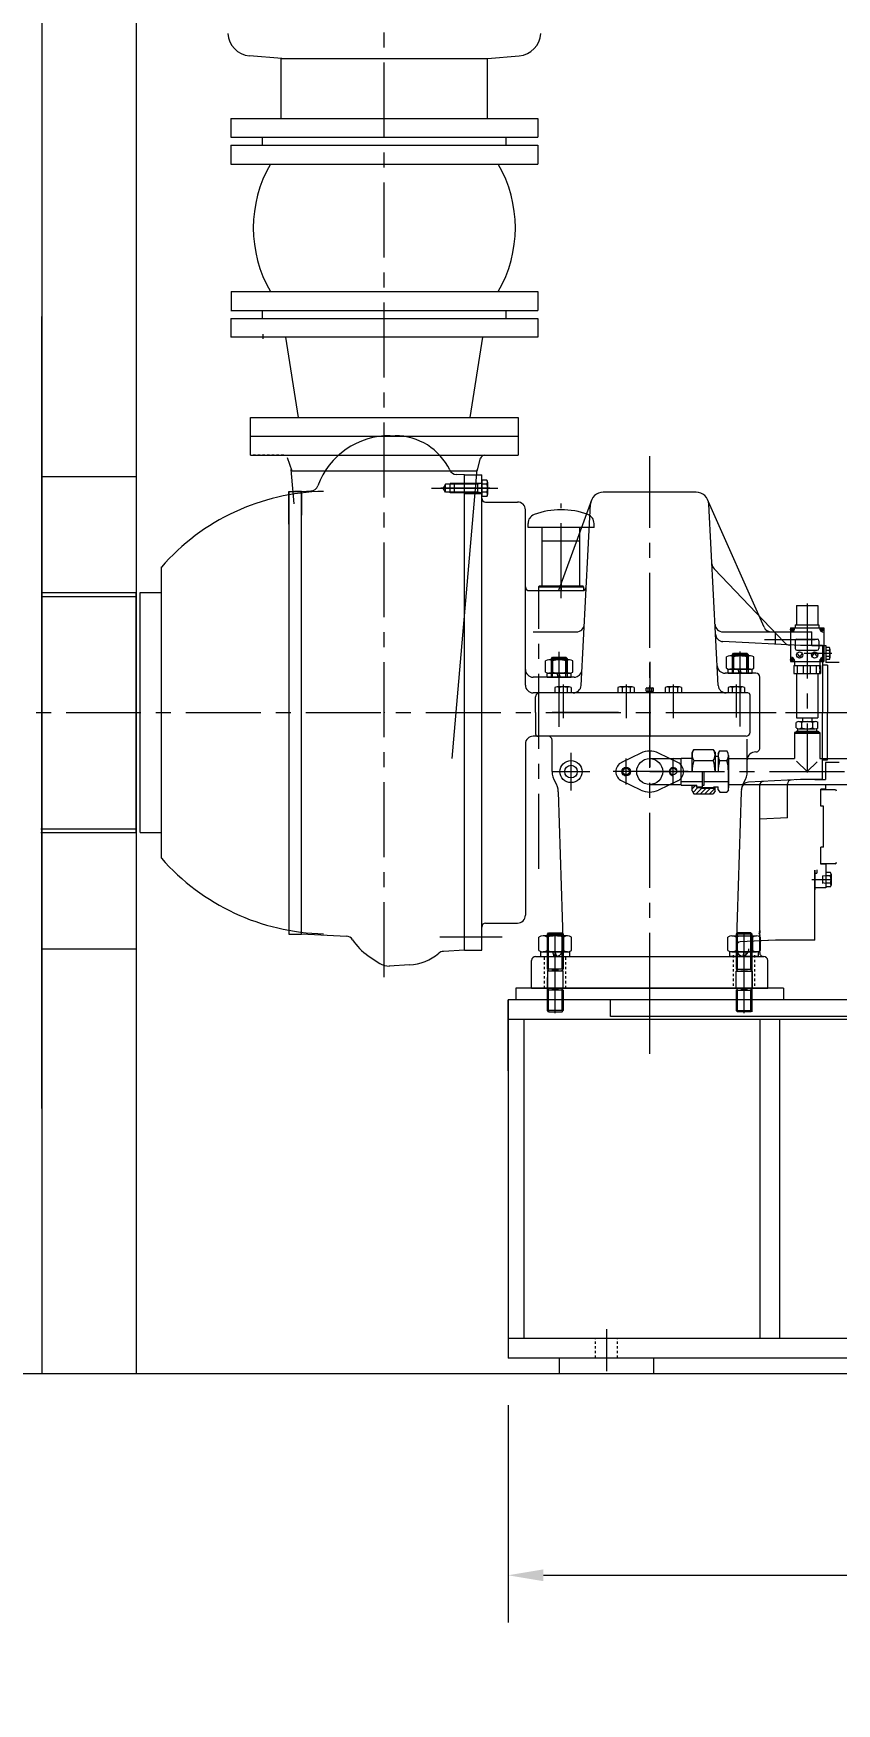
# Model space of a CAD drawing. Header units: inches. Extents: x 0 to 22015, y 0 to 16774.
# Drawn here: x 9972 to 10993, y 10131 to 12252 of the extents above; entities that cross this region are included whole.
import ezdxf

# ---------------------------------------------------------------- set-up
doc = ezdxf.new("R2010")
doc.units = ezdxf.units.IN
doc.header["$MEASUREMENT"] = 0
doc.linetypes.add('CENTER', pattern=[50.8, 31.75, -6.35, 6.35, -6.35])
doc.linetypes.add('EB_DASH', pattern=[6, 3, -3])
doc.layers.get('Defpoints').update_dxf_attribs({"lineweight": 5})
for name, color, linetype, lineweight in [('CAXA0', 7, 'Continuous', 5), ('CAXA1', 5, 'CENTER', 5), ('CAXA2', 6, 'EB_DASH', 5)]:
    doc.layers.add(name, color=color, linetype=linetype, lineweight=lineweight)
doc.styles.add('Roman', font='arial.ttf')
doc.styles.get("Standard").update_dxf_attribs({"font": 'arial.ttf'})
doc.dimstyles.new('ISO-25', dxfattribs={"dimscale": 30, "dimtxt": 1.5, "dimasz": 1.5, "dimexe": 2, "dimexo": 2, "dimtad": 1, "dimtih": 1, "dimtoh": 1, "dimdec": 1, "dimlfac": 0.03937, "dimdsep": 46, "dimtxsty": 'Standard', "dimcen": 2.5, "dimclrd": 7, "dimclre": 7, "dimclrt": 7, "dimadec": 0, "dimazin": 0, "dimtfac": 1, "dimtdec": 1, "dimtmove": 0, "dimatfit": 3, "dimfxl": 1, "dimlwd": 5, "dimlwe": 5, "dimarcsym": 0})

# ---------------------------------------------------------------- blocks, each defined once
blk = doc.blocks.new('*D42')
at = {"color": 7, "linetype": 'Continuous', "lineweight": 5, "transparency": 16777216}
for p, q in [((8402.8, 10877.3), (8402.8, 9776.3)), ((13182.8, 10489.6), (13182.8, 9776.3)), ((8447.8, 9836.3), (13137.8, 9836.3))]:
    blk.add_line(p, q, dxfattribs=at)
at = {"color": 7, "transparency": 16777216}
for points in [[(8447.8, 9843.8), (8447.8, 9828.8), (8402.8, 9836.3)], [(13137.8, 9843.8), (13137.8, 9828.8), (13182.8, 9836.3)]]:
    blk.add_solid(points, dxfattribs=at)
at = {"layer": 'Defpoints', "color": 0, "transparency": 16777216}
for p in [(8402.8, 10937.3), (13182.8, 10549.6), (13182.8, 9836.3)]:
    blk.add_point(p, dxfattribs=at)
at = {"color": 7, "lineweight": 5, "transparency": 16777216, "insert": (10531.3, 9940.4), "char_height": 165, "attachment_point": 5, "style": 'Roman'}
blk.add_mtext('C', dxfattribs=at)
blk = doc.blocks.new('*D43')
at = {"color": 7, "linetype": 'Continuous', "lineweight": 5, "transparency": 16777216}
for p, q in [((10575.3, 10509.6), (10575.3, 10233.6)), ((12125.3, 10509.6), (12125.3, 10233.6)), ((10620.3, 10293.6), (12080.3, 10293.6))]:
    blk.add_line(p, q, dxfattribs=at)
at = {"color": 7, "transparency": 16777216}
for points in [[(10620.3, 10301.1), (10620.3, 10286.1), (10575.3, 10293.6)], [(12080.3, 10301.1), (12080.3, 10286.1), (12125.3, 10293.6)]]:
    blk.add_solid(points, dxfattribs=at)
at = {"layer": 'Defpoints', "color": 0, "transparency": 16777216}
for p in [(10575.3, 10569.6), (12125.3, 10569.6), (12125.3, 10293.6)]:
    blk.add_point(p, dxfattribs=at)
at = {"color": 7, "lineweight": 5, "transparency": 16777216, "insert": (11350.3, 10394.9), "char_height": 165, "attachment_point": 5, "style": 'Roman'}
blk.add_mtext('A', dxfattribs=at)

msp = doc.modelspace()

# ---------------------------------------------------------------- linework, layer by layer
at = {"color": 7, "lineweight": 5}
for p, q in [((9982.82, 12649.58), (9982.82, 10549.58)), ((10102.82, 12649.58), (10102.82, 10549.58)), ((10287.64, 12220.37), (10246.74, 12223.95)), ((10549.08, 12220.42), (10589.42, 12223.95)), ((10287.08, 12220.42), (10549.08, 12220.42)), ((10287.08, 12144.42), (10287.08, 12220.42)), ((10549.08, 12144.42), (10549.08, 12220.42)), ((10223.08, 12144.42), (10613.08, 12144.42)), ((10223.08, 12144.42), (10223.08, 12120.42)), ((10613.08, 12144.42), (10613.08, 12120.42)), ((10223.08, 12120.42), (10613.08, 12120.42)), ((10263.45, 12110.42), (10263.45, 12120.42)), ((10572.71, 12110.42), (10572.71, 12120.42)), ((10223.08, 12110.42), (10613.08, 12110.42)), ((10223.08, 12110.42), (10223.08, 12086.42)), ((10613.08, 12110.42), (10613.08, 12086.42)), ((10223.08, 12086.42), (10613.08, 12086.42)), ((10223.27, 11924.42), (10613.27, 11924.42)), ((10223.27, 11924.42), (10223.27, 11900.42)), ((10613.27, 11924.42), (10613.27, 11900.42)), ((10223.08, 11900.42), (10613.08, 11900.42)), ((10223.08, 11890.42), (10613.08, 11890.42)), ((10223.08, 11890.42), (10223.08, 11866.42)), ((10263.45, 11890.42), (10263.45, 11900.42)), ((10572.71, 11890.42), (10572.71, 11900.42)), ((10613.08, 11890.42), (10613.08, 11866.42)), ((10613.08, 11866.42), (10223.08, 11866.42)), ((10309.08, 11764.42), (10293.08, 11866.42)), ((10527.08, 11764.42), (10543.08, 11866.42)), ((10248.08, 11764.42), (10588.08, 11764.42)), ((10248.08, 11716.42), (10248.08, 11764.42)), ((10248.08, 11764.42), (10588.08, 11764.42)), ((10588.08, 11764.42), (10588.08, 11740.42)), ((10588.08, 11764.42), (10588.08, 11716.42)), ((10588.08, 11740.42), (10248.08, 11740.42)), ((10248.08, 11716.42), (10588.08, 11716.42)), ((9982.82, 11689.58), (10102.82, 11689.58)), ((10296.82, 11107.88), (10312.82, 11107.88)), ((9982.82, 11089.58), (10102.82, 11089.58)), ((10640.31, 10569.58), (10640.31, 10549.58)), ((10760.31, 10569.58), (10760.31, 10549.58))]:
    msp.add_line(p, q, dxfattribs=at)
for centre, radius, start, end in [((10249.35, 12253.83), 30, 182.70431, 265), ((10586.81, 12253.83), 30, 275, 357.29569), ((10412.97, 12005.42), 161.42, 149.88075, 210.11925), ((10423.19, 12005.42), 161.42, 329.88075, 30.11925)]:
    msp.add_arc(centre, radius, start, end, dxfattribs=at)
at = {"layer": 'CAXA0', "color": 7, "linetype": 'Continuous', "lineweight": 5}
for p, q in [((9982.82, 10886.58), (9982.82, 11892.58)), ((10263.81, 11870.51), (10263.81, 11864.51)), ((10587.96, 11740.42), (10412.44, 11740.42)), ((10588.08, 11740.42), (10412.56, 11740.42)), ((10423.66, 11741.33), (10431.82, 11741.33)), ((9982.82, 11579.09), (9982.82, 11717.48)), ((10300.81, 11696.42), (10295.06, 11713.05)), ((10536.15, 11696.42), (10540.51, 11712.71)), ((10303.51, 11654.67), (10299.74, 11698.42)), ((10536.15, 11696.42), (10300.81, 11696.42)), ((10504.28, 11331.23), (10535.9, 11698.42)), ((10519.82, 11691.58), (10509.67, 11692.12)), ((10519.82, 11691.59), (10541.82, 11691.59)), ((10519.82, 11087.59), (10519.82, 11691.59)), ((10541.82, 11087.59), (10541.82, 11691.59)), ((10296.82, 11629.09), (10296.82, 11670.59)), ((10296.82, 11670.59), (10312.82, 11670.59)), ((10296.82, 11670.59), (10296.82, 11107.88)), ((10312.82, 11670.58), (10304.08, 11670.58)), ((10312.82, 11670.58), (10325.49, 11671.25)), ((10312.82, 11670.59), (10312.82, 11640.34)), ((10312.82, 11108.24), (10312.82, 11670.59)), ((10495.82, 11679.69), (10492.87, 11674.59)), ((10495.82, 11669.49), (10492.87, 11674.59)), ((10495.82, 11669.49), (10495.82, 11679.69)), ((10519.82, 11679.69), (10495.82, 11679.69)), ((10501.82, 11668.59), (10501.82, 11680.59)), ((10519.82, 11680.59), (10501.87, 11680.59)), ((10541.82, 11680.59), (10506.82, 11680.59)), ((10506.82, 11680.59), (10506.82, 11668.59)), ((10536.52, 11679.69), (10506.82, 11679.69)), ((10519.82, 11681.09), (10541.82, 11681.09)), ((10519.82, 11668.59), (10519.82, 11680.59)), ((10536.52, 11680.59), (10536.52, 11668.59)), ((10541.82, 11680.59), (10536.52, 11679.69)), ((10541.82, 11684.98), (10541.82, 11664.2)), ((10548.55, 11684.98), (10541.82, 11684.98)), ((10541.82, 11680.59), (10541.82, 11668.59)), ((10548.55, 11679.79), (10541.82, 11679.79)), ((10549.32, 11682.39), (10549.32, 11666.8)), ((10519.82, 11669.49), (10495.82, 11669.49)), ((10519.82, 11668.59), (10501.87, 11668.59)), ((10536.52, 11669.49), (10506.82, 11669.49)), ((10541.82, 11668.59), (10506.82, 11668.59)), ((10519.82, 11668.09), (10541.82, 11668.09)), ((10541.82, 11668.59), (10536.52, 11669.49)), ((10548.55, 11669.39), (10541.82, 11669.39)), ((10548.55, 11664.2), (10541.82, 11664.2)), ((10546.82, 11657.08), (10587.32, 11657.08)), ((10681.36, 11659.63), (10639.36, 11544.47)), ((10668.13, 11424.06), (10680.2, 11654.43)), ((10814.33, 11669.59), (10696.18, 11669.59)), ((10900.65, 11498.03), (10830.06, 11657.14)), ((10842.38, 11424.06), (10830.3, 11654.43)), ((10597.32, 11424.59), (10597.32, 11647.08)), ((10600.66, 11624.66), (10600.66, 11629.82)), ((10684.66, 11624.66), (10684.66, 11629.82)), ((10684.66, 11624.66), (10600.66, 11624.66)), ((10618.66, 11550.47), (10618.66, 11624.66)), ((10666.56, 11607.29), (10618.76, 11607.29)), ((10666.66, 11550.47), (10666.66, 11624.66)), ((10134.82, 11204.59), (10134.82, 11574.59)), ((10837.02, 11572.29), (10926.53, 11478.42)), ((10602.32, 11544.47), (10669.69, 11544.47)), ((10614.16, 11549.47), (10615.16, 11550.47)), ((10614.16, 11549.47), (10614.16, 11544.47)), ((10614.16, 11549.47), (10671.16, 11549.47)), ((10615.16, 11550.47), (10670.16, 11550.47)), ((10671.16, 11549.47), (10670.16, 11550.47)), ((10671.16, 11549.47), (10671.16, 11544.69)), ((9982.82, 11542.08), (10102.82, 11542.08)), ((9982.82, 11537.08), (10102.82, 11537.08)), ((10012.82, 11542.08), (10062.82, 11542.08)), ((10102.82, 11237.08), (10102.82, 11542.08)), ((10107.82, 11542.08), (10134.82, 11542.08)), ((10107.82, 11237.08), (10107.82, 11542.08)), ((10941.82, 11525.58), (10968.82, 11525.58)), ((10941.82, 11525.58), (10941.82, 11501.08)), ((10968.82, 11525.58), (10968.82, 11501.08)), ((10940.32, 11501.08), (10970.32, 11501.08)), ((10940.32, 11501.08), (10940.32, 11497.08)), ((10970.32, 11501.08), (10970.32, 11497.08)), ((10607.32, 11492.07), (10662.2, 11492.07)), ((10848.3, 11492.08), (10961.26, 11492.08)), ((10947.04, 11474.61), (10848.42, 11479.78)), ((10915.32, 11476.28), (10915.32, 11492.08)), ((10934.07, 11497.08), (10976.57, 11497.08)), ((10934.07, 11497.08), (10934.07, 11454.58)), ((10934.76, 11494.63), (10934.76, 11495.63)), ((10934.76, 11495.63), (10935.51, 11495.63)), ((10934.76, 11494.63), (10935.51, 11494.63)), ((10935.51, 11496.38), (10936.51, 11496.38)), ((10935.51, 11495.63), (10935.51, 11496.38)), ((10935.51, 11493.88), (10935.51, 11494.63)), ((10935.51, 11493.88), (10936.51, 11493.88)), ((10936.51, 11495.63), (10936.51, 11496.38)), ((10936.51, 11495.63), (10937.26, 11495.63)), ((10936.51, 11493.88), (10936.51, 11494.63)), ((10936.51, 11494.63), (10937.26, 11494.63)), ((10937.26, 11494.63), (10937.26, 11495.63)), ((10940.32, 11480.83), (10940.32, 11470.83)), ((10942.32, 11482.83), (10968.32, 11482.83)), ((10961.26, 11474.64), (10961.26, 11492.08)), ((10970.32, 11480.83), (10970.32, 11470.83)), ((10973.37, 11495.63), (10973.37, 11494.63)), ((10973.37, 11495.63), (10974.12, 11495.63)), ((10973.37, 11494.63), (10974.12, 11494.63)), ((10974.12, 11496.38), (10975.12, 11496.38)), ((10974.12, 11496.38), (10974.12, 11495.63)), ((10974.12, 11494.63), (10974.12, 11493.88)), ((10974.12, 11493.88), (10975.12, 11493.88)), ((10975.12, 11496.38), (10975.12, 11495.63)), ((10975.12, 11495.63), (10975.87, 11495.63)), ((10975.12, 11494.63), (10975.12, 11493.88)), ((10975.12, 11494.63), (10975.87, 11494.63)), ((10975.87, 11495.63), (10975.87, 11494.63)), ((10976.57, 11497.08), (10976.57, 11454.58)), ((10630.32, 11458.45), (10631.82, 11459.95)), ((10630.32, 11434.58), (10630.32, 11458.45)), ((10630.32, 11458.45), (10650.32, 11458.45)), ((10631.82, 11434.58), (10631.82, 11459.95)), ((10631.82, 11459.95), (10648.82, 11459.95)), ((10648.82, 11434.58), (10648.82, 11459.95)), ((10650.32, 11458.45), (10648.82, 11459.95)), ((10650.32, 11458.45), (10650.32, 11434.58)), ((10853, 11445.85), (10853, 11460.2)), ((10883.31, 11461.48), (10857.33, 11461.48)), ((10860.32, 11463.43), (10861.82, 11464.93)), ((10860.32, 11439.56), (10860.32, 11463.43)), ((10860.32, 11463.43), (10880.32, 11463.43)), ((10861.66, 11460.2), (10861.66, 11445.85)), ((10861.82, 11439.56), (10861.82, 11464.93)), ((10861.82, 11464.93), (10878.82, 11464.93)), ((10878.82, 11439.56), (10878.82, 11464.93)), ((10880.32, 11463.43), (10878.82, 11464.93)), ((10878.98, 11460.2), (10878.98, 11445.85)), ((10880.32, 11463.43), (10880.32, 11439.56)), ((10887.64, 11445.85), (10887.64, 11460.2)), ((10942.32, 11468.83), (10968.32, 11468.83)), ((10943.09, 11463.98), (10945.82, 11460.27)), ((10948.55, 11463.98), (10945.82, 11460.27)), ((10975.04, 11474.61), (10947.04, 11474.61)), ((10961.26, 11477.15), (10961.26, 11478.14)), ((10961.26, 11474.64), (10979, 11474.64)), ((10962.09, 11461.67), (10964.82, 11465.38)), ((10967.55, 11461.67), (10964.82, 11465.38)), ((10975.04, 11474.61), (10975.04, 11389.61)), ((10979, 11474.64), (10979, 11453.03)), ((10983.7, 11472.15), (10979, 11472.15)), ((10983.7, 11468.39), (10979, 11468.39)), ((10983.7, 11460.89), (10979, 11460.89)), ((10984.3, 11470.27), (10984.3, 11459.01)), ((10623, 11440.88), (10623, 11455.22)), ((10625.22, 11439.58), (10655.42, 11439.58)), ((10625.22, 11434.58), (10625.22, 11439.58)), ((10653.31, 11456.5), (10627.33, 11456.5)), ((10653.31, 11439.6), (10627.33, 11439.6)), ((10631.66, 11455.22), (10631.66, 11440.88)), ((10639.03, 11434.58), (10637.69, 11439.58)), ((10641.44, 11435.23), (10640.28, 11439.58)), ((10648.98, 11455.22), (10648.98, 11440.88)), ((10655.42, 11434.58), (10655.42, 11439.58)), ((10657.64, 11440.88), (10657.64, 11455.22)), ((10890.32, 11439.58), (10851.05, 11439.58)), ((10855.22, 11444.56), (10885.42, 11444.56)), ((10855.22, 11439.56), (10855.22, 11444.56)), ((10855.22, 11439.56), (10885.42, 11439.56)), ((10883.31, 11444.58), (10857.33, 11444.58)), ((10869.03, 11439.56), (10867.69, 11444.56)), ((10871.44, 11440.21), (10870.28, 11444.56)), ((10871.62, 11439.56), (10871.44, 11440.21)), ((10885.42, 11439.56), (10885.42, 11444.56)), ((10934.07, 11454.58), (10976.57, 11454.58)), ((10934.76, 11456.02), (10934.76, 11457.02)), ((10935.51, 11457.02), (10934.76, 11457.02)), ((10935.51, 11456.02), (10934.76, 11456.02)), ((10936.51, 11457.77), (10935.51, 11457.77)), ((10935.51, 11457.02), (10935.51, 11457.77)), ((10935.51, 11455.27), (10935.51, 11456.02)), ((10936.51, 11455.27), (10935.51, 11455.27)), ((10936.51, 11457.02), (10936.51, 11457.77)), ((10937.26, 11457.02), (10936.51, 11457.02)), ((10936.51, 11455.27), (10936.51, 11456.02)), ((10937.26, 11456.02), (10936.51, 11456.02)), ((10937.26, 11456.02), (10937.26, 11457.02)), ((10938.32, 11449.58), (10972.32, 11449.58)), ((10938.32, 11449.58), (10938.32, 11439.08)), ((10938.32, 11439.08), (10972.32, 11439.08)), ((10938.88, 11439.08), (10938.88, 11449.58)), ((10939.32, 11454.58), (10939.32, 11449.58)), ((10941.82, 11439.08), (10941.82, 11383.08)), ((10943.28, 11439.08), (10943.28, 11449.58)), ((10950.92, 11439.08), (10950.92, 11449.58)), ((10959.69, 11439.08), (10959.69, 11449.58)), ((10967.3, 11439.08), (10967.3, 11449.58)), ((10968.82, 11439.08), (10968.82, 11383.08)), ((10971.32, 11454.58), (10971.32, 11449.58)), ((10971.74, 11439.08), (10971.74, 11449.58)), ((10972.32, 11449.58), (10972.32, 11439.08)), ((10973.37, 11457.02), (10973.37, 11456.02)), ((10974.12, 11457.02), (10973.37, 11457.02)), ((10974.12, 11456.02), (10973.37, 11456.02)), ((10975.12, 11457.77), (10974.12, 11457.77)), ((10974.12, 11457.77), (10974.12, 11457.02)), ((10974.12, 11456.02), (10974.12, 11455.27)), ((10975.12, 11455.27), (10974.12, 11455.27)), ((10981.04, 11449.61), (10975.04, 11449.61)), ((10975.12, 11457.77), (10975.12, 11457.02)), ((10975.87, 11457.02), (10975.12, 11457.02)), ((10975.87, 11456.02), (10975.12, 11456.02)), ((10975.12, 11456.02), (10975.12, 11455.27)), ((10975.87, 11457.02), (10975.87, 11456.02)), ((10983.7, 11457.13), (10979, 11457.13)), ((10996, 11453.03), (10979, 11453.03)), ((10981.04, 11449.61), (10981.04, 11389.61)), ((10659.19, 11434.51), (10607.32, 11434.51)), ((10625.22, 11434.58), (10655.42, 11434.58)), ((10634.93, 11421.32), (10634.93, 11414.59)), ((10653.11, 11422.09), (10637.52, 11422.09)), ((10640.12, 11421.32), (10640.12, 11414.59)), ((10641.62, 11434.58), (10641.44, 11435.23)), ((10650.51, 11421.32), (10650.51, 11414.59)), ((10655.71, 11421.32), (10655.71, 11414.59)), ((10714.93, 11421.32), (10714.93, 11414.59)), ((10733.11, 11422.09), (10717.52, 11422.09)), ((10720.12, 11421.32), (10720.12, 11414.59)), ((10730.51, 11421.32), (10730.51, 11414.59)), ((10735.71, 11421.32), (10735.71, 11414.59)), ((10750.7, 11416.94), (10750.7, 11420.61)), ((10751.85, 11420.98), (10758.78, 11420.98)), ((10751.85, 11416.58), (10758.78, 11416.58)), ((10753.01, 11420.61), (10753.01, 11416.94)), ((10757.63, 11420.61), (10757.63, 11416.94)), ((10759.93, 11416.94), (10759.93, 11420.61)), ((10774.93, 11421.32), (10774.93, 11414.59)), ((10793.11, 11422.09), (10777.52, 11422.09)), ((10780.12, 11421.32), (10780.12, 11414.59)), ((10790.51, 11421.32), (10790.51, 11414.59)), ((10795.71, 11421.32), (10795.71, 11414.59)), ((10854.93, 11421.32), (10854.93, 11414.59)), ((10873.11, 11422.09), (10857.52, 11422.09)), ((10860.12, 11421.32), (10860.12, 11414.59)), ((10870.51, 11421.32), (10870.51, 11414.59)), ((10875.71, 11421.32), (10875.71, 11414.59)), ((10895.32, 11344.55), (10895.32, 11434.58)), ((10879.82, 11414.59), (10607.32, 11414.59)), ((10610.32, 11389.58), (10610.32, 11409.59)), ((10655.71, 11414.59), (10634.93, 11414.59)), ((10651.32, 11414.59), (10639.32, 11414.59)), ((10735.71, 11414.59), (10714.93, 11414.59)), ((10731.32, 11414.59), (10719.32, 11414.59)), ((10875.71, 11414.59), (10854.93, 11414.59)), ((10871.32, 11414.59), (10859.32, 11414.59)), ((10882.82, 11364.58), (10882.82, 11411.59)), ((10610.32, 11389.58), (10610.32, 11362.58)), ((10941.46, 11370.1), (10941.46, 11377.06)), ((10941.82, 11383.08), (10968.82, 11383.08)), ((10944.93, 11378.08), (10965.71, 11378.08)), ((10948.39, 11377.06), (10948.39, 11370.1)), ((10949.32, 11383.08), (10949.32, 11378.08)), ((10961.32, 11383.08), (10961.32, 11378.08)), ((10962.25, 11377.06), (10962.25, 11370.1)), ((10969.17, 11370.1), (10969.17, 11377.06)), ((10975.04, 11304.61), (10975.04, 11389.61)), ((10981.04, 11329.61), (10981.04, 11389.61)), ((10877.82, 11359.58), (10607.32, 11359.58)), ((10631.32, 11314.58), (10631.32, 11354.58)), ((10879.32, 11314.58), (10879.32, 11355.97)), ((10971.32, 11364.08), (10939.32, 11364.08)), ((10939.32, 11364.08), (10939.32, 11332.58)), ((10971.32, 11364.08), (10939.32, 11364.08)), ((10939.32, 11364.08), (10939.32, 11331.08)), ((10971.32, 11363.08), (10939.32, 11363.08)), ((10939.32, 11363.08), (10939.32, 11331.58)), ((10939.32, 11363.08), (10939.32, 11331.58)), ((10971.32, 11363.08), (10939.32, 11363.08)), ((10941.32, 11366.08), (10969.32, 11366.08)), ((10941.32, 11366.08), (10941.32, 11364.08)), ((10941.32, 11364.08), (10969.32, 11364.08)), ((10943.32, 11369.28), (10943.32, 11366.08)), ((10944.93, 11369.08), (10965.71, 11369.08)), ((10967.32, 11369.28), (10967.32, 11366.08)), ((10969.32, 11366.08), (10969.32, 11364.08)), ((10971.32, 11364.08), (10971.32, 11332.58)), ((10971.32, 11364.08), (10971.32, 11332.58)), ((10971.32, 11363.08), (10971.32, 11331.58)), ((10971.32, 11363.08), (10971.32, 11331.08)), ((10597.32, 11349.58), (10597.32, 11132.09)), ((10744.05, 11338.01), (10719.68, 11326.3)), ((10755.31, 11331.08), (10795.31, 11331.08)), ((10790.95, 11326.3), (10766.58, 11338.01)), ((10795.31, 11331.53), (10809.3, 11331.54)), ((10795.31, 11297.53), (10795.31, 11331.53)), ((10809.29, 11339.05), (10811.47, 11342.85)), ((10809.31, 11314.54), (10809.29, 11339.05)), ((10811.47, 11342.85), (10836.1, 11342.87)), ((10838.29, 11339.08), (10836.1, 11342.87)), ((10838.29, 11339.08), (10838.31, 11314.57)), ((10838.29, 11334.07), (10842.29, 11334.07)), ((10842.29, 11337.57), (10844.19, 11340.87)), ((10842.29, 11337.57), (10842.31, 11314.57)), ((10844.19, 11340.87), (10853.38, 11340.88)), ((10855.31, 11314.58), (10855.29, 11334.81)), ((10855.3, 11331.08), (10939.32, 11331.08)), ((10855.32, 11293.58), (10855.32, 11335.58)), ((10855.32, 11335.08), (10855.32, 11294.08)), ((10971.32, 11331.08), (11024.13, 11331.08)), ((10811.49, 11328.7), (10836.11, 11328.72)), ((10822.33, 11294.55), (10822.31, 11314.55)), ((10824.43, 11297.31), (10824.41, 11314.56)), ((10844.2, 11328.72), (10853.39, 11328.73)), ((10955.32, 11314.58), (10941.97, 11327.93)), ((10955.32, 11314.58), (10941.97, 11327.93)), ((10955.32, 11314.58), (10967.93, 11327.19)), ((10955.32, 11314.58), (10967.93, 11327.19)), ((10975.04, 11329.61), (10981.04, 11329.61)), ((10996, 11326.18), (10978.82, 11326.18)), ((10978.82, 11326.18), (10978.82, 11304.58)), ((10639.14, 11288.77), (10645.25, 11089.89)), ((10744.05, 11291.15), (10719.68, 11302.87)), ((10755.31, 11298.08), (10795.31, 11298.08)), ((10790.95, 11302.87), (10766.58, 11291.15)), ((10795.31, 11302.03), (10822.32, 11302.05)), ((10795.31, 11297.53), (10815.33, 11297.55)), ((10809.33, 11290.03), (10809.33, 11297.54)), ((10809.33, 11297.04), (10815.33, 11297.05)), ((10809.33, 11292.74), (10813.63, 11297.05)), ((10809.33, 11290.03), (10811.53, 11286.25)), ((10810.41, 11288.17), (10816.52, 11294.28)), ((10814.15, 11286.25), (10821.45, 11293.55)), ((10815.33, 11294.55), (10815.33, 11297.55)), ((10815.33, 11295.25), (10822.33, 11295.25)), ((10815.33, 11294.55), (10838.33, 11294.57)), ((10819.83, 11293.55), (10815.33, 11294.55)), ((10816.52, 11294.28), (10816.79, 11294.55)), ((10819.81, 11286.25), (10827.1, 11293.56)), ((10819.83, 11293.55), (10838.54, 11293.57)), ((10821.45, 11293.55), (10822.44, 11294.56)), ((10822.33, 11297.3), (10824.43, 11297.31)), ((10824.42, 11302.06), (10855.32, 11302.08)), ((10825.47, 11286.26), (10832.76, 11293.56)), ((10827.1, 11293.56), (10828.1, 11294.56)), ((10831.12, 11286.26), (10838.33, 11293.48)), ((10832.76, 11293.56), (10833.76, 11294.57)), ((10838.33, 11290.06), (10836.15, 11286.27)), ((10836.83, 11295.07), (10842.33, 11295.07)), ((10836.83, 11293.57), (10836.83, 11295.07)), ((10838.33, 11290.06), (10838.33, 11295.07)), ((10842.33, 11291.57), (10842.33, 11295.07)), ((10842.33, 11291.57), (10844.24, 11288.27)), ((10855.33, 11291.58), (10853.43, 11288.28)), ((10855.33, 11291.58), (10855.33, 11298.08)), ((10855.33, 11298.08), (11095.24, 11298.08)), ((10871.5, 11288.79), (10865.39, 11089.89)), ((10947.04, 11304.54), (10881.06, 11301.09)), ((10947.04, 11304.54), (10881.06, 11301.09)), ((10895.06, 11084.58), (10895.06, 11297.13)), ((10930.31, 11255.93), (10930.31, 11298.9)), ((10947.04, 11304.61), (10942.16, 11304.22)), ((10975.04, 11304.61), (10947.04, 11304.61)), ((10965.32, 11304.58), (10978.82, 11304.58)), ((10972.81, 11270.69), (10972.81, 11292.09)), ((10979.31, 11292.09), (10972.81, 11292.09)), ((10990.81, 11291.59), (10972.81, 11291.59)), ((10979.31, 11292.09), (10979.31, 11297.91)), ((10811.53, 11286.25), (10836.15, 11286.27)), ((10844.24, 11288.27), (10853.43, 11288.28)), ((10976.31, 11270.69), (10972.81, 11270.69)), ((10976.31, 11218.49), (10976.31, 11270.69)), ((10930.31, 11255.93), (10895.06, 11254.08)), ((9981.48, 11242.08), (10102.82, 11242.08)), ((9981.48, 11237.08), (10102.82, 11237.08)), ((10020.96, 11237.08), (10102.82, 11237.08)), ((10021.47, 11242.08), (10061.48, 11242.08)), ((10107.82, 11237.08), (10134.82, 11237.08)), ((10972.81, 11197.09), (10972.81, 11218.49)), ((10976.31, 11218.49), (10972.81, 11218.49)), ((10976.31, 11224.09), (10975.81, 11224.59)), ((10965.31, 11189.58), (10965.31, 11164.58)), ((10965.31, 11185.59), (10967.51, 11185.59)), ((10965.32, 11100.59), (10965.32, 11189.58)), ((10967.51, 11189.59), (10967.51, 11185.59)), ((10990.81, 11197.59), (10972.81, 11197.59)), ((10979.31, 11197.09), (10972.81, 11197.09)), ((10979.31, 11197.09), (10972.81, 11197.09)), ((10974.81, 11182.34), (10974.81, 11172.34)), ((10979.31, 11182.34), (10974.81, 11181.59)), ((10979.31, 11187.59), (10979.31, 11167.09)), ((10979.31, 11186.58), (10979.31, 11168.1)), ((10984.99, 11186.58), (10979.31, 11186.58)), ((10979.31, 11182.34), (10979.31, 11172.34)), ((10979.32, 11197.09), (10979.32, 11167.09)), ((10985.71, 11184.27), (10985.71, 11170.41)), ((10979.31, 11167.09), (10965.31, 11167.09)), ((10965.43, 11167.09), (10965.32, 11167.2)), ((10979.31, 11172.34), (10974.81, 11173.09)), ((10984.99, 11181.96), (10979.31, 11181.96)), ((10984.99, 11172.72), (10979.31, 11172.72)), ((10984.99, 11168.1), (10979.31, 11168.1)), ((10546.82, 11122.09), (10587.32, 11122.09)), ((10312.82, 11108.59), (10369.86, 11105.6)), ((10614.53, 11087.11), (10614.53, 11104.25)), ((10650.91, 11105.78), (10619.73, 11105.78)), ((10624.93, 11104.25), (10624.93, 11087.11)), ((10625.37, 11108.08), (10626.87, 11109.58)), ((10625.37, 11108.08), (10645.37, 11108.08)), ((10625.37, 11063.58), (10625.37, 11108.08)), ((10626.87, 11063.58), (10626.87, 11109.58)), ((10626.87, 11109.58), (10643.87, 11109.58)), ((10643.87, 11063.58), (10643.87, 11109.58)), ((10645.37, 11108.08), (10643.87, 11109.58)), ((10645.37, 11108.08), (10645.37, 11063.58)), ((10645.71, 11104.25), (10645.71, 11087.11)), ((10656.1, 11087.11), (10656.1, 11104.25)), ((10854.59, 11087.11), (10854.59, 11104.25)), ((10859.78, 11105.78), (10890.96, 11105.78)), ((10864.98, 11104.25), (10864.98, 11087.11)), ((10865.32, 11108.08), (10866.82, 11109.58)), ((10885.32, 11108.08), (10865.32, 11108.08)), ((10865.32, 11108.08), (10865.32, 11063.58)), ((10866.82, 11063.58), (10866.82, 11109.58)), ((10883.82, 11109.58), (10866.82, 11109.58)), ((10915.32, 11100.59), (10870.23, 11098.23)), ((10883.82, 11063.58), (10883.82, 11109.58)), ((10885.32, 11108.08), (10883.82, 11109.58)), ((10885.32, 11063.58), (10885.32, 11108.08)), ((10885.76, 11104.25), (10885.76, 11087.11)), ((10915.32, 11100.59), (10895.06, 11099.53)), ((10896.16, 11087.11), (10896.16, 11104.25)), ((10965.32, 11100.59), (10915.32, 11100.59)), ((10397.76, 11080.64), (10412.29, 11070.93)), ((10519.82, 11087.59), (10493.19, 11086.2)), ((10519.82, 11087.59), (10541.82, 11087.59)), ((10610.29, 11079.58), (10900.29, 11079.58)), ((10617.12, 11085.58), (10653.62, 11085.58)), ((10617.12, 11079.58), (10617.12, 11085.58)), ((10617.12, 11079.58), (10653.62, 11079.58)), ((10650.91, 11085.58), (10619.73, 11085.58)), ((10633.82, 11079.58), (10632.21, 11085.58)), ((10636.72, 11080.36), (10635.32, 11085.58)), ((10636.93, 11079.58), (10636.72, 11080.36)), ((10653.62, 11079.58), (10653.62, 11085.58)), ((10893.57, 11085.58), (10857.07, 11085.58)), ((10857.07, 11079.58), (10857.07, 11085.58)), ((10893.57, 11079.58), (10857.07, 11079.58)), ((10859.78, 11085.58), (10890.96, 11085.58)), ((10873.76, 11079.58), (10873.97, 11080.36)), ((10873.97, 11080.36), (10875.37, 11085.58)), ((10876.87, 11079.58), (10878.48, 11085.58)), ((10893.57, 11079.58), (10893.57, 11085.58)), ((10450.06, 11068.93), (10424.45, 11067.58)), ((10605.29, 11039.58), (10605.29, 11074.58)), ((10645.37, 11063.58), (10625.37, 11063.58)), ((10625.37, 11063.58), (10626.87, 11062.95)), ((10625.37, 11061.08), (10626.87, 11062.95)), ((10645.37, 11061.08), (10625.37, 11061.08)), ((10625.37, 11061.08), (10625.37, 11039.58)), ((10631.12, 11062.95), (10639.62, 11062.95)), ((10645.37, 11063.58), (10643.87, 11062.95)), ((10645.37, 11061.08), (10643.87, 11062.95)), ((10645.37, 11039.58), (10645.37, 11061.08)), ((10865.32, 11063.58), (10885.32, 11063.58)), ((10865.32, 11063.58), (10866.82, 11062.95)), ((10865.32, 11061.08), (10866.82, 11062.95)), ((10865.32, 11039.58), (10865.32, 11061.08)), ((10865.32, 11061.08), (10885.32, 11061.08)), ((10879.57, 11062.95), (10871.07, 11062.95)), ((10885.32, 11063.58), (10883.82, 11062.95)), ((10885.32, 11061.08), (10883.82, 11062.95)), ((10885.32, 11061.08), (10885.32, 11039.58)), ((10905.29, 11042.53), (10905.29, 11074.58)), ((10905.29, 11039.58), (10905.29, 11074.58)), ((10585.31, 11039.58), (10585.31, 11024.58)), ((10585.32, 11039.58), (10585.32, 11024.58)), ((10925.32, 11039.58), (10585.32, 11039.58)), ((10915.32, 11039.58), (10595.32, 11039.58)), ((10605.29, 11039.58), (10905.29, 11039.58)), ((10625.37, 11039.58), (10645.37, 11039.58)), ((10626.87, 11037.7), (10625.37, 11039.58)), ((10625.37, 11037.08), (10626.87, 11037.7)), ((10645.37, 11037.08), (10625.37, 11037.08)), ((10625.37, 11011.08), (10625.37, 11037.08)), ((10626.87, 11011.08), (10626.87, 11037.08)), ((10631.12, 11037.7), (10639.62, 11037.7)), ((10643.87, 11037.7), (10645.37, 11039.58)), ((10645.37, 11037.08), (10643.87, 11037.7)), ((10643.87, 11011.08), (10643.87, 11037.08)), ((10645.37, 11037.08), (10645.37, 11011.08)), ((10885.32, 11039.58), (10865.32, 11039.58)), ((10866.82, 11037.7), (10865.32, 11039.58)), ((10865.32, 11037.08), (10866.82, 11037.7)), ((10865.32, 11037.08), (10885.32, 11037.08)), ((10865.32, 11037.08), (10865.32, 11011.08)), ((10866.82, 11011.08), (10866.82, 11037.08)), ((10879.57, 11037.7), (10871.07, 11037.7)), ((10883.82, 11037.7), (10885.32, 11039.58)), ((10885.32, 11037.08), (10883.82, 11037.7)), ((10883.82, 11011.08), (10883.82, 11037.08)), ((10885.32, 11011.08), (10885.32, 11037.08)), ((10925.32, 11039.58), (10925.32, 11024.59)), ((10575.31, 11024.58), (10575.31, 10569.58)), ((10575.31, 11024.58), (10575.31, 10999.58)), ((10575.31, 11024.58), (10575.31, 10999.58)), ((10575.31, 11024.58), (10575.31, 10999.58)), ((10575.31, 10934.58), (10575.31, 11024.58)), ((10575.31, 10934.58), (10575.31, 11012.58)), ((10575.32, 11024.58), (10575.32, 10999.58)), ((10575.32, 11024.58), (10575.32, 10999.58)), ((12125.31, 11024.58), (10575.32, 11024.58)), ((10705.31, 11003.58), (10705.31, 11024.58)), ((10705.31, 11003.58), (10705.31, 11019.58)), ((11162.91, 11024.59), (10947.91, 11024.59)), ((11048.36, 11024.58), (10952.36, 11024.58)), ((12105.32, 10999.58), (10575.31, 10999.58)), ((10595.31, 10999.58), (10595.31, 10594.58)), ((10645.37, 11011.08), (10625.37, 11011.08)), ((10626.87, 11009.58), (10625.37, 11011.08)), ((10626.87, 11011.08), (10626.87, 11009.58)), ((10626.87, 11009.58), (10643.87, 11009.58)), ((10643.87, 11011.08), (10643.87, 11009.58)), ((10643.87, 11009.58), (10645.37, 11011.08)), ((11320.31, 11003.58), (10705.31, 11003.58)), ((10865.32, 11011.08), (10885.32, 11011.08)), ((10866.82, 11009.58), (10865.32, 11011.08)), ((10866.82, 11011.08), (10866.82, 11009.58)), ((10883.82, 11009.58), (10866.82, 11009.58)), ((10883.82, 11011.08), (10883.82, 11009.58)), ((10883.82, 11009.58), (10885.32, 11011.08)), ((10895.32, 10999.58), (10895.32, 10594.58)), ((10920.32, 10999.58), (10920.32, 10594.58)), ((12105.31, 10594.58), (10575.32, 10594.58)), ((12125.31, 10569.58), (10575.31, 10569.58)), ((13902.25, 10549.58), (8369.93, 10549.58))]:
    msp.add_line(p, q, dxfattribs=at)
for centre, radius in [((10936.01, 11495.13), 1.75), ((10974.62, 11495.13), 1.75), ((10936.01, 11456.52), 1.75), ((10945.82, 11462.83), 4), ((10964.82, 11462.83), 4), ((10974.62, 11456.52), 1.75), ((10755.31, 11314.58), 16.5), ((10655.32, 11314.58), 14), ((10655.32, 11314.58), 8), ((10725.32, 11314.58), 5.5), ((10725.32, 11314.58), 4.19), ((10785.32, 11314.58), 4.19)]:
    msp.add_circle(centre, radius, dxfattribs=at)
for centre, radius, start, end in [((10424.65, 11644.33), 97.01, 89.41282, 159.85062), ((10431.82, 11664.33), 77, 25.72912, 90), ((10545.34, 11711.42), 5, 90, 165), ((10510.19, 11702.1), 10, 205.72912, 267), ((10346.4, 11389.59), 281, 91.13835, 138.84767), ((10324.19, 11681.19), 10, 273, 339.85063), ((10544.53, 11682.39), 4.79, 327.13277, 32.86723), ((10531.32, 11674.59), 18, 343.22135, 16.77865), ((10546.82, 11662.09), 5, 180, 270), ((10546.82, 11662.08), 5, 180, 270), ((10544.53, 11666.8), 4.79, 327.13277, 32.86723), ((10587.32, 11647.08), 10, 0, 90), ((10696.18, 11653.59), 16, 90, 177), ((10814.33, 11653.59), 16, 3, 90), ((10612.66, 11629.82), 12, 110.66732, 180), ((10642.66, 11550.29), 97, 69.33268, 110.66732), ((10672.66, 11629.82), 12, 0, 69.33268), ((10844.26, 11579.19), 10, 183, 223.63624), ((10602.32, 11549.47), 5, 180, 270), ((10669.69, 11549.47), 5, 270, 357), ((10662.2, 11502.07), 10, 270, 357), ((10848.3, 11502.08), 10, 183, 270), ((10848.95, 11489.77), 10, 183, 267), ((10909.79, 11502.08), 10, 203.92586, 270), ((10934.07, 11497.08), 5.5, 270, 0), ((10942.32, 11480.83), 2, 90, 180), ((10968.32, 11480.83), 2, 0, 90), ((10976.57, 11497.08), 5.5, 180, 270), ((10857.33, 11453.5), 7.98, 57.13277, 122.86723), ((10870.32, 11431.48), 30, 73.22135, 106.77865), ((10883.31, 11453.5), 7.98, 57.13277, 122.86723), ((10933.77, 11485.32), 10, 223.63624, 267), ((10934.07, 11454.58), 5.5, 0, 90), ((10942.32, 11470.83), 2, 180, 270), ((10968.32, 11470.83), 2, 270, 0), ((10976.57, 11454.58), 5.5, 90, 180), ((10981.07, 11470.27), 3.23, 324.42999, 35.57001), ((10972.3, 11464.64), 12, 341.77609, 18.22391), ((10981.07, 11459.01), 3.23, 324.42999, 35.57001), ((10607.32, 11444.51), 10, 180, 270), ((10627.33, 11448.52), 7.98, 57.13277, 122.86723), ((10627.33, 11447.58), 7.98, 237.13277, 302.86723), ((10640.32, 11426.5), 30, 73.22135, 106.77865), ((10640.32, 11469.6), 30, 253.22135, 286.77865), ((10653.31, 11448.52), 7.98, 57.13277, 122.86723), ((10653.31, 11447.58), 7.98, 237.13277, 302.86723), ((10659.19, 11444.51), 10, 270, 357), ((10851.05, 11449.58), 10, 183, 270), ((10857.33, 11452.56), 7.98, 237.13277, 302.86723), ((10870.32, 11474.58), 30, 253.22135, 286.77865), ((10883.31, 11452.56), 7.98, 237.13277, 302.86723), ((10890.32, 11434.58), 5, 0, 90), ((10607.32, 11424.59), 10, 180, 270), ((10637.52, 11417.3), 4.79, 57.13277, 122.86723), ((10645.32, 11404.09), 18, 73.22135, 106.77865), ((10653.11, 11417.3), 4.79, 57.13277, 122.86723), ((10658.14, 11424.59), 10, 270, 357), ((10717.52, 11417.3), 4.79, 57.13277, 122.86723), ((10725.32, 11404.09), 18, 73.22135, 106.77865), ((10733.11, 11417.3), 4.79, 57.13277, 122.86723), ((10751.85, 11418.97), 2.01, 54.96996, 125.03004), ((10751.85, 11418.59), 2.01, 234.96996, 305.03004), ((10755.32, 11413.48), 7.5, 72.06607, 107.93393), ((10755.32, 11424.08), 7.5, 252.06607, 287.93393), ((10758.78, 11418.97), 2.01, 54.96996, 125.03004), ((10758.78, 11418.59), 2.01, 234.96996, 305.03004), ((10777.52, 11417.3), 4.79, 57.13277, 122.86723), ((10785.32, 11404.09), 18, 73.22135, 106.77865), ((10793.11, 11417.3), 4.79, 57.13277, 122.86723), ((10852.36, 11424.59), 10, 183, 270), ((10857.52, 11417.3), 4.79, 57.13277, 122.86723), ((10865.32, 11404.09), 18, 73.22135, 106.77865), ((10873.11, 11417.3), 4.79, 57.13277, 122.86723), ((10615.32, 11409.59), 5, 90, 180), ((10879.82, 11411.59), 3, 0, 90), ((10944.93, 11371.69), 6.38, 57.13277, 122.86723), ((10955.32, 11354.08), 24, 73.22135, 106.77865), ((10965.71, 11371.69), 6.38, 57.13277, 122.86723), ((10607.32, 11349.58), 10, 90, 180), ((10613.32, 11362.58), 3, 180, 270), ((10626.32, 11354.58), 5, 0, 90), ((10877.82, 11364.58), 5, 270, 0), ((10944.93, 11375.46), 6.38, 237.13277, 302.86723), ((10955.32, 11393.08), 24, 253.22135, 286.77865), ((10965.71, 11375.46), 6.38, 237.13277, 302.86723), ((10755.32, 11314.58), 26, 64.32071, 115.67929), ((10821.82, 11335.78), 12.53, 145.66719, 214.43568), ((10825.76, 11335.78), 12.53, 325.66719, 34.43568), ((10852.93, 11334.81), 10.64, 145.22625, 214.87662), ((10844.65, 11334.8), 10.64, 325.22625, 34.87662), ((10889.32, 11329.58), 10, 86.17745, 180), ((10890.32, 11344.55), 5, 266.17746, 0), ((10655.32, 11314.58), 24, 180, 212.84537), ((10725.32, 11314.58), 13, 115.67929, 244.32071), ((10725.32, 11314.58), 5, 350, 270), ((10785.32, 11314.58), 5, 350, 270), ((10785.32, 11314.58), 13, 295.67928, 64.32071), ((10856.14, 11314.59), 46.83, 162.46348, 180.05143), ((10791.48, 11314.53), 46.83, 0.05143, 17.63939), ((10895.81, 11314.62), 53.5, 164.71426, 180.05143), ((10801.81, 11314.54), 53.5, 0.05143, 15.38861), ((10855.32, 11314.58), 24, 327.17276, 0), ((10614.15, 11288.01), 25, 1.76097, 32.8454), ((10755.32, 11314.58), 26, 244.32071, 295.67929), ((10896.49, 11288.02), 25, 147.17276, 178.23902), ((10881.58, 11291.1), 10, 93, 178.23902), ((10881.58, 11291.1), 10, 93, 178.23902), ((10900.06, 11297.13), 5, 93, 180), ((10935.31, 11298.9), 5, 95, 180), ((10990.81, 11289.59), 2, 0, 90), ((10346.4, 11389.59), 281, 221.15233, 268.86165), ((10981.69, 11184.27), 4.02, 324.96996, 35.03004), ((10990.81, 11199.59), 2, 270, 0), ((10970.71, 11177.34), 15, 342.06607, 17.93393), ((10981.69, 11170.41), 4.02, 324.96996, 35.03004), ((10546.82, 11117.09), 5, 90, 180), ((10587.32, 11132.09), 10, 270, 0), ((10369.33, 11095.62), 10, 32.70543, 87), ((10436.65, 11138.84), 70, 212.70541, 236.24976), ((10619.73, 11096.21), 9.57, 57.13277, 122.86723), ((10635.32, 11069.78), 36, 73.22135, 106.77865), ((10650.91, 11096.21), 9.57, 57.13277, 122.86723), ((10859.78, 11096.21), 9.57, 57.13277, 122.86723), ((10875.37, 11069.78), 36, 73.22135, 106.77865), ((10870.49, 11093.23), 5, 93, 178.23902), ((10890.96, 11096.21), 9.57, 57.13277, 122.86723), ((10446.82, 11130.84), 62, 273, 310.6438), ((10493.72, 11076.21), 10, 92.99999, 130.64382), ((10610.29, 11074.58), 5, 90, 180), ((10619.73, 11095.15), 9.57, 237.13277, 302.86723), ((10635.32, 11121.58), 36, 253.22135, 286.77865), ((10635.26, 11089.58), 10, 270, 1.76098), ((10650.91, 11095.15), 9.57, 237.13277, 302.86723), ((10859.78, 11095.15), 9.57, 237.13277, 302.86723), ((10875.37, 11121.58), 36, 253.22135, 286.77865), ((10875.38, 11089.58), 10, 178.23902, 270), ((10871.32, 11089.58), 10, 270, 0), ((10890.96, 11095.15), 9.57, 237.13277, 302.86723), ((10900.06, 11084.58), 5, 179.99993, 271.26908), ((10900.29, 11074.58), 5, 0.00002, 90), ((10423.41, 11087.56), 20, 236.24975, 273)]:
    msp.add_arc(centre, radius, start, end, dxfattribs=at)
at = {"layer": 'CAXA1', "linetype": 'CENTER', "lineweight": 5, "ltscale": 3}
for p, q in [((10417.82, 11053.4), (10417.82, 13302.06)), ((10755.32, 11014.61), (10755.32, 11715.33)), ((10478.02, 11674.59), (10562.17, 11674.59)), ((10488.81, 11674.58), (10527.56, 11674.58)), ((10522.82, 11674.59), (10489.87, 11674.59)), ((10552.32, 11674.59), (10503.82, 11674.59)), ((10642.66, 11535.11), (10642.66, 11655.04)), ((10614.32, 11190.96), (10614.32, 11545.76)), ((10642.66, 11557.91), (10642.66, 11544.47)), ((10955.32, 11528.03), (10955.32, 11313.35)), ((10965.65, 11482.14), (10901.32, 11482.14)), ((10933.76, 11495.13), (10938.26, 11495.13)), ((10936.01, 11492.88), (10936.01, 11497.38)), ((10972.37, 11495.13), (10976.87, 11495.13)), ((10974.62, 11497.38), (10974.62, 11492.88)), ((10640.32, 11371.29), (10640.32, 11467.8)), ((10640.32, 11438.32), (10640.32, 11459.5)), ((10870.32, 11371.91), (10870.32, 11467.8)), ((10870.32, 11443.3), (10870.32, 11464.48)), ((10936.01, 11454.27), (10936.01, 11458.77)), ((10986.7, 11464.64), (10951.65, 11464.64)), ((10974.62, 11458.77), (10974.62, 11454.27)), ((10640.32, 11420.68), (10640.32, 11456.18)), ((10640.32, 11431.58), (10640.32, 11442.58)), ((10755.32, 11454.08), (10755.32, 11315.24)), ((10755.32, 11454.08), (10755.32, 11315.24)), ((10870.32, 11436.56), (10870.32, 11447.56)), ((10938.26, 11456.52), (10933.76, 11456.52)), ((10976.87, 11456.52), (10972.37, 11456.52)), ((10645.32, 11425.09), (10645.32, 11382.43)), ((10725.32, 11425.09), (10725.32, 11382.43)), ((10755.32, 11416.21), (10755.32, 11423.98)), ((10785.32, 11425.09), (10785.32, 11382.43)), ((10865.32, 11425.09), (10865.32, 11383.18)), ((8337.2, 11389.58), (11205.25, 11389.58)), ((10715.59, 11389.58), (10631.53, 11389.58)), ((10829.31, 11389.59), (10916.1, 11389.59)), ((10955.32, 11367.08), (10955.32, 11329.08)), ((10955.32, 11367.08), (10955.32, 11329.08)), ((10955.32, 11366.08), (10955.32, 11314.58)), ((10955.32, 11366.08), (10955.32, 11314.58)), ((10655.32, 11290.58), (10655.32, 11338.58)), ((10725.32, 11298.05), (10725.32, 11331.12)), ((10785.32, 11333.05), (10785.32, 11333.08)), ((10785.32, 11333.05), (10785.32, 11333.08)), ((10785.32, 11298.05), (10785.32, 11331.12)), ((10631.32, 11314.58), (10679.32, 11314.58)), ((10803.99, 11314.58), (10706.64, 11314.58)), ((10733.32, 11314.58), (10717.32, 11314.58)), ((10725.32, 11306.58), (10725.32, 11322.58)), ((10755.31, 11314.58), (11406.82, 11314.58)), ((10793.32, 11314.58), (10777.32, 11314.58)), ((10785.32, 11328.04), (10785.32, 11328.08)), ((10785.32, 11306.58), (10785.32, 11322.58)), ((10986.41, 11177.09), (10961.25, 11177.09)), ((10488.81, 11104.59), (10567.84, 11104.59)), ((10635.32, 11084.05), (10635.32, 11108.78)), ((10635.37, 11007.58), (10635.37, 11111.58)), ((10875.32, 11007.58), (10875.32, 11111.58)), ((10875.37, 11084.05), (10875.37, 11108.78)), ((10635.29, 11039.53), (10635.29, 11085.53)), ((10635.37, 11076.58), (10635.37, 11088.58)), ((10875.29, 11039.53), (10875.29, 11085.53)), ((10875.32, 11076.58), (10875.32, 11088.58)), ((10885.32, 11009.58), (10885.32, 11094.11)), ((10755.32, 10956.09), (10755.32, 11057.9)), ((10625.32, 11024.67), (10625.32, 11052.96)), ((10885.32, 11024.67), (10885.32, 11052.96)), ((10700.31, 10606.29), (10700.31, 10552.74))]:
    msp.add_line(p, q, dxfattribs=at)
msp.add_point((10417.82, 11389.58), dxfattribs=at)
at = {"layer": 'CAXA2', "color": 7, "linetype": 'EB_DASH', "lineweight": 5}
for p, q in [((10290.21, 11716.42), (10247.96, 11716.42)), ((10971.49, 11439.08), (10971.49, 11449.58)), ((10895.26, 11112.84), (10893.98, 11109.59)), ((10893.98, 11109.59), (10895.26, 11106.34)), ((10895.26, 11112.84), (10895.26, 11106.34)), ((10621.79, 11039.58), (10621.79, 11079.58)), ((10648.79, 11039.58), (10648.79, 11079.58)), ((10861.79, 11042.53), (10861.79, 11082.54)), ((10888.79, 11042.53), (10888.79, 11082.53)), ((10686.31, 10569.61), (10686.31, 10594.61)), ((10714.31, 10569.61), (10714.31, 10594.61))]:
    msp.add_line(p, q, dxfattribs=at)

# ---------------------------------------------------------------- dimensions: what is measured, and where the dimension line sits
at = {"color": 7, "lineweight": 5}
dim = msp.add_linear_dim(base=(13182.82, 9836.33), p1=(8402.82, 10937.32), p2=(13182.82, 10549.58), text='C', dimstyle='ISO-25', override={"dimtxt": 5.5, "dimpost": '\\X', "dimtxsty": 'Roman', "dimtmove": 1}, dxfattribs=at)
dim.commit()
dim.dimension.update_dxf_attribs({"geometry": '*D42', "text_midpoint": (10531.25, 9836.33), "dimtype": 160})
dim = msp.add_linear_dim(base=(12125.31, 10293.6), p1=(10575.31, 10569.58), p2=(12125.31, 10569.58), text='A', dimstyle='ISO-25', override={"dimtxt": 5.5, "dimpost": '\\X', "dimtxsty": 'Roman', "dimtmove": 1}, dxfattribs=at)
dim.commit()
dim.dimension.update_dxf_attribs({"geometry": '*D43', "text_midpoint": (11350.31, 10394.85)})

doc.saveas('drawing.dxf')
